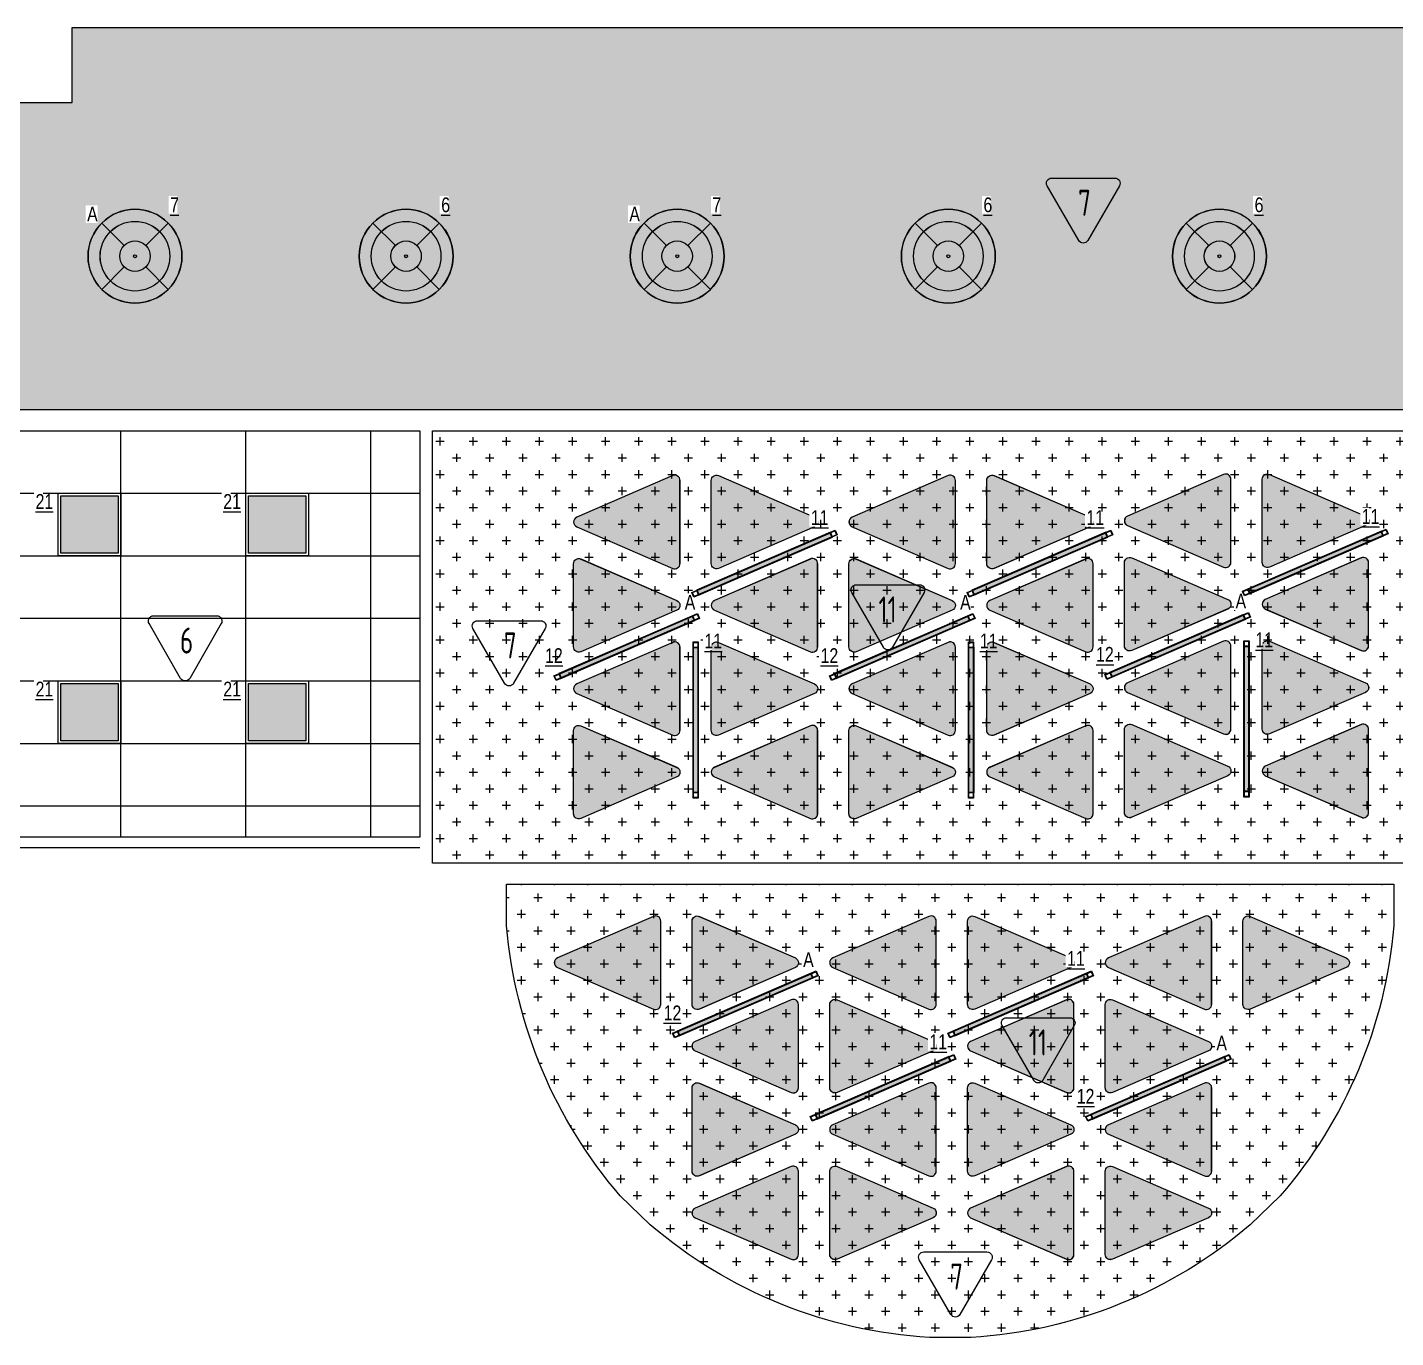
# Model space of a CAD drawing. Header units: millimetres. Extents: x -510890 to 418982, y -118257 to 141350.
# Drawn here: x -51371 to -38249, y 62294 to 74866 of the extents above; entities that cross this region are included whole.
import ezdxf

# ---------------------------------------------------------------- set-up
doc = ezdxf.new("R2010")
doc.units = ezdxf.units.MM
for name, color, linetype, lineweight in [('_ЭОМ_ОБЩ_Освещение_текст тип светильника', 172, 'Continuous', 50), ('_ЭОМ_светильник А', 1, 'Continuous', 35), ('_ЭОМ_светильник Р', 4, 'Continuous', 35), ('АР_Потолки_Штриховка', 252, 'Continuous', 0)]:
    doc.layers.add(name, color=color, linetype=linetype, lineweight=lineweight)
doc.layers.add('X-ref Light', color=250, linetype='Continuous')
for name, color, linetype, lineweight, true_color in [('АР_Потолок_RAL 095 85 40', 7, 'Continuous', 5, 0xddc87a), ('АР_Потолок_RAL 100 70 20', 7, 'Continuous', 5, 0xb3ac85), ('АР_Потолок_Покраска', 7, 'Continuous', 5, 0x007399), ('АР_Потолок_Текстура дерево', 7, 'Continuous', 5, 0xe7bf8e)]:
    doc.layers.add(name, color=color, linetype=linetype, lineweight=lineweight, true_color=true_color)
doc.layers.get('X-ref Light').off()
doc.styles.add('ISOCPEUR', font='isocpeur.ttf', dxfattribs={"height": 800})
doc.styles.add('ГОСТ', font='cad.shx', dxfattribs={"width": 0.8})

# ---------------------------------------------------------------- blocks, each defined once
blk = doc.blocks.new('A$C4757d704')
at = {"true_color": 0xf8f6b0, "transparency": 33554687}
h = blk.add_hatch(color=51, dxfattribs=at)
h.dxf.hatch_style = 1
h.paths.add_polyline_path([(214, 686), (132, 768, 0.198841), (0, 450, 0.198983), (132, 132), (214, 214, -0.198912), (116, 450, -0.198912)])
edge = h.paths.add_edge_path()
edge.add_arc((450, 450), 334, 135, 180)
edge.add_arc((450, 450), 334, 180, 225)
edge.add_line((214, 214), (347, 347))
edge.add_ellipse((450, 450), major_axis=(-146, 0), ratio=1, start_angle=315, end_angle=405, ccw=False)
edge.add_line((347, 553), (214, 686))
edge = h.paths.add_edge_path()
edge.add_line((214, 686), (347, 553))
edge.add_ellipse((450, 450), major_axis=(-146, 0), ratio=1, start_angle=225, end_angle=315, ccw=False)
edge.add_line((553, 553), (686, 686))
edge.add_arc((450, 450), 334, 45, 135)
h.paths.add_polyline_path([(132, 768), (214, 686, -0.414214), (686, 686), (768, 768, 0.414374)])
h.paths.add_polyline_path([(768, 768), (686, 686, -0.198912), (784, 450, -0.198912), (686, 214), (768, 132, 0.198983), (900, 450, 0.198841)])
edge = h.paths.add_edge_path()
edge.add_line((686, 686), (553, 553))
edge.add_ellipse((450, 450), major_axis=(-146, 0), ratio=1, start_angle=495, end_angle=585, ccw=False)
edge.add_line((553, 347), (686, 214))
edge.add_arc((450, 450), 334, 315, 360)
edge.add_arc((450, 450), 334, 0, 45)
edge = h.paths.add_edge_path()
edge.add_ellipse((450, 450), major_axis=(-146, 0), ratio=1, start_angle=405, end_angle=495, ccw=False)
edge.add_line((347, 347), (214, 214))
edge.add_arc((450, 450), 334, 225, 315)
edge.add_line((686, 214), (553, 347))
h.paths.add_polyline_path([(768, 132), (686, 214, -0.414214), (214, 214), (132, 132, 0.414054)])
edge = h.paths.add_edge_path()
edge.add_ellipse((450, 450), major_axis=(-146, 0), ratio=1, start_angle=495, end_angle=585)
edge.add_ellipse((450, 450), major_axis=(-146, 0), ratio=1, start_angle=225, end_angle=315)
edge.add_ellipse((450, 450), major_axis=(-146, 0), ratio=1, start_angle=315, end_angle=405)
edge.add_ellipse((450, 450), major_axis=(-146, 0), ratio=1, start_angle=405, end_angle=495)
edge = h.paths.add_edge_path(flags=0)
edge.add_ellipse((450, 450), major_axis=(-14.6, 0), ratio=1, start_angle=0, end_angle=360)
edge = h.paths.add_edge_path(flags=16)
edge.add_ellipse((450, 450), major_axis=(-14.6, 0), ratio=1, start_angle=0, end_angle=360)
at = {"layer": 'АР_Потолки_Штриховка', "color": 18, "ltscale": 100, "true_color": 0x000000}
for points in [[(132, 768), (347, 553)], [(768, 768), (553, 553)], [(347, 347), (132, 132)], [(553, 347), (768, 132)]]:
    blk.add_lwpolyline(points, dxfattribs=at)
for radius in [450, 334]:
    blk.add_circle((450, 450), radius, dxfattribs=at)
for major_axis in [(-146, 0), (-146, 0), (-14.6, 0)]:
    blk.add_ellipse((450, 450), major_axis=major_axis, ratio=1, start_param=3.926991, end_param=10.210176, dxfattribs=at)
blk = doc.blocks.new('светильник школа коридор')
at = {"color": 0, "linetype": 'ByBlock', "lineweight": -2}
for points in [[(-318, 318), (-103, 103)], [(318, 318), (103, 103)], [(-103, -103), (-318, -318)], [(103, -103), (318, -318)]]:
    blk.add_lwpolyline(points, dxfattribs=at)
blk.add_circle((0, 0), 334, dxfattribs=at)
for major_axis in [(-450, 0), (-146, 0), (-146, 0), (-14.6, 0)]:
    blk.add_ellipse((0, 0), major_axis=major_axis, ratio=1, start_param=3.926991, end_param=10.210176, dxfattribs=at)
blk = doc.blocks.new('RVE-SLIM-PRIME-595')
at = {"color": 0, "linetype": 'ByBlock', "lineweight": -2, "ltscale": 40}
for points in [[(300, -300), (-300, -300), (-300, 300), (300, 300)], [(275, -275), (-275, -275), (-275, 275), (275, 275)]]:
    blk.add_lwpolyline(points, close=True, dxfattribs=at)
blk = doc.blocks.new('RVE-PLS5070-1500-P')
at = {"color": 0, "linetype": 'ByBlock', "lineweight": -2, "ltscale": 40}
for points in [[(750, -25), (-750, -25), (-750, 25), (750, 25)], [(745, -20), (-745, -20), (-745, 20), (745, 20)]]:
    blk.add_lwpolyline(points, close=True, dxfattribs=at)
blk = doc.blocks.new('A$Cf5012a0c')
at = {"layer": 'АР_Потолки_Штриховка', "color": 18, "lineweight": 18, "ltscale": 100, "true_color": 0x000000}
for points in [[(32842, -45763, 0.539691), (32912, -45718), (32912, -44920, 0.539691), (32842, -44874), (31921, -45273, 0.656611), (31921, -45365), (32842, -45763)], [(33282, -45763, -0.539691), (33212, -45718), (33212, -44920, -0.539691), (33282, -44874), (34203, -45273, -0.656611), (34203, -45365), (33282, -45763)], [(27559, -45775, 0.539691), (27629, -45729), (27629, -44931, 0.539691), (27559, -44885), (26638, -45284, 0.656611), (26638, -45376), (27559, -45775)], [(27998, -45775, -0.539691), (27929, -45729), (27929, -44931, -0.539691), (27998, -44885), (28919, -45284, -0.656611), (28919, -45376), (27998, -45775)], [(30200, -45775, 0.539691), (30270, -45729), (30270, -44931, 0.539691), (30200, -44885), (29280, -45284, 0.656611), (29280, -45376), (30200, -45775)], [(30640, -45775, -0.539691), (30570, -45729), (30570, -44931, -0.539691), (30640, -44885), (31561, -45284, -0.656611), (31561, -45376), (30640, -45775)], [(26678, -46575, -0.539691), (26608, -46529), (26608, -45731, -0.539691), (26678, -45685), (27598, -46084, -0.656611), (27598, -46176), (26678, -46575)], [(28879, -46575, 0.539691), (28949, -46529), (28949, -45731, 0.539691), (28879, -45685), (27959, -46084, 0.656611), (27959, -46176), (28879, -46575)], [(29319, -46575, -0.539691), (29249, -46529), (29249, -45731, -0.539691), (29319, -45685), (30240, -46084, -0.656611), (30240, -46176), (29319, -46575)], [(31521, -46575, 0.539691), (31591, -46529), (31591, -45731, 0.539691), (31521, -45685), (30600, -46084, 0.656611), (30600, -46176), (31521, -46575)], [(31961, -46563, -0.539691), (31891, -46518), (31891, -45720, -0.539691), (31961, -45674), (32882, -46073, -0.656611), (32882, -46165), (31961, -46563)], [(34163, -46563, 0.539691), (34233, -46518), (34233, -45720, 0.539691), (34163, -45674), (33242, -46073, 0.656611), (33242, -46165), (34163, -46563)], [(27559, -47375, 0.539691), (27629, -47329), (27629, -46531, 0.539691), (27559, -46485), (26638, -46884, 0.656611), (26638, -46976), (27559, -47375)], [(27998, -47375, -0.539691), (27929, -47329), (27929, -46531, -0.539691), (27998, -46485), (28919, -46884, -0.656611), (28919, -46976), (27998, -47375)], [(30200, -47375, 0.539691), (30270, -47329), (30270, -46531, 0.539691), (30200, -46485), (29280, -46884, 0.656611), (29280, -46976), (30200, -47375)], [(30640, -47375, -0.539691), (30570, -47329), (30570, -46531, -0.539691), (30640, -46485), (31561, -46884, -0.656611), (31561, -46976), (30640, -47375)], [(32842, -47363, 0.539691), (32912, -47318), (32912, -46520, 0.539691), (32842, -46474), (31921, -46873, 0.656611), (31921, -46965), (32842, -47363)], [(33282, -47363, -0.539691), (33212, -47318), (33212, -46520, -0.539691), (33282, -46474), (34203, -46873, -0.656611), (34203, -46965), (33282, -47363)], [(26678, -48175, -0.539691), (26608, -48129), (26608, -47331, -0.539691), (26678, -47285), (27598, -47684, -0.656611), (27598, -47776), (26678, -48175)], [(28879, -48175, 0.539691), (28949, -48129), (28949, -47331, 0.539691), (28879, -47285), (27959, -47684, 0.656611), (27959, -47776), (28879, -48175)], [(29319, -48175, -0.539691), (29249, -48129), (29249, -47331, -0.539691), (29319, -47285), (30240, -47684, -0.656611), (30240, -47776), (29319, -48175)], [(31521, -48175, 0.539691), (31591, -48129), (31591, -47331, 0.539691), (31521, -47285), (30600, -47684, 0.656611), (30600, -47776), (31521, -48175)], [(31961, -48163, -0.539691), (31891, -48118), (31891, -47320, -0.539691), (31961, -47274), (32882, -47673, -0.656611), (32882, -47765), (31961, -48163)], [(34163, -48163, 0.539691), (34233, -48118), (34233, -47320, 0.539691), (34163, -47274), (33242, -47673, 0.656611), (33242, -47765), (34163, -48163)], [(27374, -50004, 0.539691), (27444, -49958), (27444, -49160, 0.539691), (27374, -49114), (26454, -49513, 0.656611), (26454, -49605), (27374, -50004)], [(27814, -50004, -0.539691), (27744, -49958), (27744, -49160, -0.539691), (27814, -49114), (28735, -49513, -0.656611), (28735, -49605), (27814, -50004)], [(30016, -50004, 0.539691), (30086, -49958), (30086, -49160, 0.539691), (30016, -49114), (29095, -49513, 0.656611), (29095, -49605), (30016, -50004)], [(30456, -50004, -0.539691), (30386, -49958), (30386, -49160, -0.539691), (30456, -49114), (31377, -49513, -0.656611), (31377, -49605), (30456, -50004)], [(32658, -50004, 0.539691), (32727, -49958), (32727, -49160, 0.539691), (32658, -49114), (31737, -49513, 0.656611), (31737, -49605), (32658, -50004)], [(33097, -50004, -0.539691), (33027, -49958), (33027, -49160, -0.539691), (33097, -49114), (34018, -49513, -0.656611), (34018, -49605), (33097, -50004)], [(28695, -50804, 0.539691), (28765, -50758), (28765, -49960, 0.539691), (28695, -49914), (27774, -50313, 0.656611), (27774, -50405), (28695, -50804)], [(29135, -50804, -0.539691), (29065, -50758), (29065, -49960, -0.539691), (29135, -49914), (30056, -50313, -0.656611), (30056, -50405), (29135, -50804)], [(31337, -50804, 0.539691), (31407, -50758), (31407, -49960, 0.539691), (31337, -49914), (30416, -50313, 0.656611), (30416, -50405), (31337, -50804)], [(31777, -50804, -0.539691), (31707, -50758), (31707, -49960, -0.539691), (31777, -49914), (32697, -50313, -0.656611), (32697, -50405), (31777, -50804)], [(27814, -51604, -0.539691), (27744, -51558), (27744, -50760, -0.539691), (27814, -50714), (28735, -51113, -0.656611), (28735, -51205), (27814, -51604)], [(30016, -51604, 0.539691), (30086, -51558), (30086, -50760, 0.539691), (30016, -50714), (29095, -51113, 0.656611), (29095, -51205), (30016, -51604)], [(30456, -51604, -0.539691), (30386, -51558), (30386, -50760, -0.539691), (30456, -50714), (31377, -51113, -0.656611), (31377, -51205), (30456, -51604)], [(32658, -51604, 0.539691), (32727, -51558), (32727, -50760, 0.539691), (32658, -50714), (31737, -51113, 0.656611), (31737, -51205), (32658, -51604)], [(28695, -52404, 0.539691), (28765, -52358), (28765, -51560, 0.539691), (28695, -51514), (27774, -51913, 0.656611), (27774, -52005), (28695, -52404)], [(29135, -52404, -0.539691), (29065, -52358), (29065, -51560, -0.539691), (29135, -51514), (30056, -51913, -0.656611), (30056, -52005), (29135, -52404)], [(31337, -52404, 0.539691), (31407, -52358), (31407, -51560, 0.539691), (31337, -51514), (30416, -51913, 0.656611), (30416, -52005), (31337, -52404)], [(31777, -52404, -0.539691), (31707, -52358), (31707, -51560, -0.539691), (31777, -51514), (32697, -51913, -0.656611), (32697, -52005), (31777, -52404)]]:
    blk.add_lwpolyline(points, format="xyb", dxfattribs=at)
for points in [[(22265, -45654), (21665, -45654), (21665, -45054), (22265, -45054)], [(22240, -45629), (21690, -45629), (21690, -45079), (22240, -45079)], [(24065, -45654), (23465, -45654), (23465, -45054), (24065, -45054)], [(24040, -45629), (23490, -45629), (23490, -45079), (24040, -45079)], [(27807, -46031), (29091, -45475), (29071, -45429), (27787, -45985)], [(27809, -46025), (29085, -45472), (29069, -45436), (27793, -45988)], [(30448, -46031), (31733, -45475), (31713, -45429), (30428, -45985)], [(30451, -46025), (31726, -45472), (31710, -45436), (30435, -45988)], [(33090, -46020), (34375, -45463), (34355, -45418), (33070, -45974)], [(33092, -46013), (34368, -45461), (34352, -45424), (33077, -45977)], [(26486, -46831), (27770, -46275), (27751, -46229), (26466, -46785)], [(26488, -46825), (27764, -46272), (27748, -46236), (26473, -46788)], [(29127, -46831), (30412, -46275), (30392, -46229), (29108, -46785)], [(29130, -46825), (30406, -46272), (30390, -46236), (29114, -46788)], [(31769, -46820), (33054, -46263), (33034, -46218), (31749, -46774)], [(31772, -46813), (33047, -46261), (33031, -46224), (31756, -46777)], [(27804, -46530), (27804, -47930), (27754, -47930), (27754, -46530)], [(27799, -46535), (27799, -47925), (27759, -47925), (27759, -46535)], [(30445, -46530), (30445, -47930), (30395, -47930), (30395, -46530)], [(30440, -46535), (30440, -47925), (30400, -47925), (30400, -46535)], [(33087, -46519), (33087, -47919), (33037, -47919), (33037, -46519)], [(33082, -46524), (33082, -47914), (33042, -47914), (33042, -46524)], [(22265, -47454), (21665, -47454), (21665, -46854), (22265, -46854)], [(22240, -47429), (21690, -47429), (21690, -46879), (22240, -46879)], [(24065, -47454), (23465, -47454), (23465, -46854), (24065, -46854)], [(24040, -47429), (23490, -47429), (23490, -46879), (24040, -46879)], [(27622, -50260), (28907, -49704), (28887, -49658), (27602, -50214)], [(27625, -50253), (28900, -49701), (28884, -49664), (27609, -50217)], [(30264, -50260), (31549, -49704), (31529, -49658), (30244, -50214)], [(30267, -50253), (31542, -49701), (31526, -49664), (30251, -50217)], [(28943, -51060), (30228, -50504), (30208, -50458), (28923, -51014)], [(28946, -51053), (30221, -50501), (30205, -50464), (28930, -51017)], [(31585, -51060), (32869, -50504), (32849, -50458), (31565, -51014)], [(31587, -51053), (32863, -50501), (32847, -50464), (31571, -51017)]]:
    blk.add_lwpolyline(points, close=True, dxfattribs=at)
at = {"layer": '_ЭОМ_светильник А', "color": 18, "lineweight": 18, "ltscale": 100, "true_color": 0x000000, "rotation": 203.4213310063314}
for p in [(27118, -46530), (29760, -46530), (32402, -46519), (28255, -49959), (32217, -50759)]:
    blk.add_blockref('RVE-PLS5070-1500-P', p, dxfattribs=at)
at = {"layer": '_ЭОМ_светильник Р', "color": 18, "lineweight": 18, "ltscale": 100, "true_color": 0x000000}
for name, p in [('светильник школа коридор', (25002, -42780)), ('светильник школа коридор', (30202, -42780)), ('светильник школа коридор', (32802, -42780)), ('RVE-SLIM-PRIME-595', (21965, -45354)), ('RVE-SLIM-PRIME-595', (23765, -45354)), ('RVE-SLIM-PRIME-595', (21965, -47154)), ('RVE-SLIM-PRIME-595', (23765, -47154))]:
    blk.add_blockref(name, p, dxfattribs=at)
for p, rotation in [((27779, -47230), 89.99999999999997), ((30420, -47230), 89.99999999999997), ((33062, -47219), 89.99999999999997), ((29576, -50759), 203.4213310063314)]:
    blk.add_blockref('RVE-PLS5070-1500-P', p, dxfattribs=dict(at, rotation=rotation))
at = {"layer": 'X-ref Light', "color": 18, "linetype": 'ByBlock', "lineweight": 18, "ltscale": 40, "true_color": 0x000000}
for p in [(21952, -43230), (24552, -43230), (27152, -43230), (29752, -43230), (32352, -43230)]:
    blk.add_blockref('A$C4757d704', p, dxfattribs=at)
at = {"layer": '_ЭОМ_ОБЩ_Освещение_текст тип светильника', "color": 18, "lineweight": 18, "ltscale": 40, "true_color": 0x000000, "char_height": 142.2, "width": 55.87, "attachment_point": 1, "style": 'ГОСТ', "bg_fill": 3, "box_fill_scale": 1.1, "bg_fill_color": 256, "bg_fill_transparency": 0}
for s, insert in [('{\\L6}', (25339, -42216)), ('{\\L6}', (30539, -42216)), ('{\\L6}', (33139, -42216)), ('{\\L21}', (21449, -45062)), ('{\\L21}', (23249, -45062)), ('{\\L11}', (27863, -46401)), ('{\\L11}', (30505, -46401)), ('{\\L11}', (33147, -46390)), ('{\\L12}', (26335, -46541)), ('{\\L12}', (28977, -46541)), ('{\\L12}', (31619, -46529)), ('{\\L21}', (21449, -46862)), ('{\\L21}', (23249, -46862)), ('{\\L12}', (27472, -49969)), ('{\\L11}', (30020, -50246)), ('{\\L12}', (31434, -50769))]:
    blk.add_mtext(s, dxfattribs=dict(at, insert=insert))
at = {"layer": '_ЭОМ_светильник А', "color": 18, "lineweight": 18, "ltscale": 100, "true_color": 0x000000, "char_height": 142, "width": 86.04, "attachment_point": 1, "style": 'ГОСТ', "bg_fill": 3, "box_fill_scale": 1.1, "bg_fill_color": 256, "bg_fill_transparency": 0}
for insert in [(21943, -42305, 0), (27143, -42305, 0), (27674, -46029), (30315, -46029), (32957, -46018), (28810, -49458), (32773, -50258)]:
    blk.add_mtext('А', dxfattribs=dict(at, insert=insert))
at = {"layer": '_ЭОМ_светильник А', "color": 18, "lineweight": 18, "ltscale": 100, "true_color": 0x000000}
for p in [(22402, -42780), (27602, -42780)]:
    blk.add_blockref('светильник школа коридор', p, dxfattribs=at)
at = {"layer": '_ЭОМ_светильник Р', "color": 18, "lineweight": 18, "ltscale": 100, "true_color": 0x000000, "rotation": 203.4213310063314}
for p in [(33722, -45719), (28439, -45730), (31081, -45730), (30896, -49959)]:
    blk.add_blockref('RVE-PLS5070-1500-P', p, dxfattribs=at)
at = {"layer": '_ЭОМ_ОБЩ_Освещение_текст тип светильника', "color": 18, "lineweight": 18, "ltscale": 40, "true_color": 0x000000, "char_height": 142.2, "width": 55.87, "attachment_point": 1, "style": 'ГОСТ', "bg_fill": 3, "box_fill_scale": 1.1, "bg_fill_color": 256, "bg_fill_transparency": 0}
for s, insert in [('{\\L7}', (22739, -42216)), ('{\\L7}', (27939, -42216)), ('{\\L11}', (28884, -45217)), ('{\\L11}', (31526, -45217)), ('{\\L11}', (34167, -45206)), ('{\\L11}', (31341, -49446))]:
    blk.add_mtext(s, dxfattribs=dict(at, insert=insert))

msp = doc.modelspace()

# ---------------------------------------------------------------- hatches: boundary and pattern name
at = {"layer": 'АР_Потолки_Штриховка', "ltscale": 100, "true_color": 0xf8f6b0}
h = msp.add_hatch(color=51, dxfattribs=at)
h.dxf.hatch_style = 1
h.paths.add_polyline_path([(-51050.7, 69820.7), (-50500.7, 69820.7), (-50500.7, 70370.7), (-51050.7, 70370.7)])
h = msp.add_hatch(color=51, dxfattribs=at)
h.dxf.hatch_style = 1
h.paths.add_polyline_path([(-49250.7, 69820.7), (-48700.7, 69820.7), (-48700.7, 70370.7), (-49250.7, 70370.7)])
h = msp.add_hatch(color=51, dxfattribs=at)
h.dxf.hatch_style = 1
h.paths.add_polyline_path([(-44931.8, 69425.4), (-43656.3, 69977.9), (-43672.2, 70014.6), (-44947.7, 69462.1)])
h = msp.add_hatch(color=51, dxfattribs=at)
h.dxf.hatch_style = 1
h.paths.add_polyline_path([(-42290.2, 69425.4), (-41014.7, 69977.9), (-41030.6, 70014.6), (-42306.1, 69462.1)])
h = msp.add_hatch(color=51, dxfattribs=at)
h.dxf.hatch_style = 1
h.paths.add_polyline_path([(-39648.5, 69436.8), (-38373, 69989.3), (-38388.9, 70026), (-39664.4, 69473.5)])
h = msp.add_hatch(color=51, dxfattribs=at)
h.dxf.hatch_style = 1
h.paths.add_polyline_path([(-46252.6, 68625.4), (-44977.1, 69177.9), (-44993, 69214.6), (-46268.5, 68662.1)])
h = msp.add_hatch(color=51, dxfattribs=at)
h.dxf.hatch_style = 1
h.paths.add_polyline_path([(-43610.9, 68625.4), (-42335.5, 69177.9), (-42351.4, 69214.6), (-43626.8, 68662.1)])
h = msp.add_hatch(color=51, dxfattribs=at)
h.dxf.hatch_style = 1
h.paths.add_polyline_path([(-40969.3, 68636.8), (-39693.8, 69189.3), (-39709.7, 69226), (-40985.2, 68673.5)])
h = msp.add_hatch(color=51, dxfattribs=at)
h.dxf.hatch_style = 1
h.paths.add_polyline_path([(-44942.4, 68915), (-44942.4, 67525), (-44982.4, 67525), (-44982.4, 68915)])
h = msp.add_hatch(color=51, dxfattribs=at)
h.dxf.hatch_style = 1
h.paths.add_polyline_path([(-42300.8, 68915), (-42300.8, 67525), (-42340.8, 67525), (-42340.8, 68915)])
h = msp.add_hatch(color=51, dxfattribs=at)
h.dxf.hatch_style = 1
h.paths.add_polyline_path([(-39659.1, 68926.4), (-39659.1, 67536.4), (-39699.1, 67536.4), (-39699.1, 68926.4)])
h = msp.add_hatch(color=51, dxfattribs=at)
h.dxf.hatch_style = 1
h.paths.add_polyline_path([(-51050.7, 68020.7), (-50500.7, 68020.7), (-50500.7, 68570.7), (-51050.7, 68570.7)])
h = msp.add_hatch(color=51, dxfattribs=at)
h.dxf.hatch_style = 1
h.paths.add_polyline_path([(-49250.7, 68020.7), (-48700.7, 68020.7), (-48700.7, 68570.7), (-49250.7, 68570.7)])
h = msp.add_hatch(color=51, dxfattribs=at)
h.dxf.hatch_style = 1
h.paths.add_polyline_path([(-45116.1, 65196.6), (-43840.6, 65749.1), (-43856.5, 65785.8), (-45132, 65233.3)])
h = msp.add_hatch(color=51, dxfattribs=at)
h.dxf.hatch_style = 1
h.paths.add_polyline_path([(-42474.5, 65196.6), (-41199, 65749.1), (-41214.9, 65785.8), (-42490.4, 65233.3)])
h = msp.add_hatch(color=51, dxfattribs=at)
h.dxf.hatch_style = 1
h.paths.add_polyline_path([(-43795.2, 64396.6), (-42519.7, 64949.1), (-42535.6, 64985.8), (-43811.1, 64433.3)])
h = msp.add_hatch(color=51, dxfattribs=at)
h.dxf.hatch_style = 1
h.paths.add_polyline_path([(-41153.7, 64396.6), (-39878.2, 64949.1), (-39894.1, 64985.8), (-41169.6, 64433.3)])
at = {"layer": 'АР_Потолок_RAL 095 85 40', "transparency": 33554687}
h = msp.add_hatch(color=256, dxfattribs=at)
h.dxf.hatch_style = 1
h.paths.add_polyline_path([(-46103, 70165.8, 0.6566108), (-46103, 70074.1), (-45182.3, 69675.2, 0.5396909), (-45112.4, 69721.1), (-45112.4, 70518.8, 0.5396909), (-45182.3, 70564.7)])
h = msp.add_hatch(color=256, dxfattribs=at)
h.dxf.hatch_style = 1
h.paths.add_polyline_path([(-41180.1, 70074.1, 0.6566108), (-41180.1, 70165.8), (-42100.9, 70564.7, 0.5396909), (-42170.8, 70518.8), (-42170.8, 69721.1, 0.5396909), (-42100.9, 69675.2)])
h = msp.add_hatch(color=256, dxfattribs=at)
h.dxf.hatch_style = 1
h.paths.add_polyline_path([(-43421.6, 69764.7, 0.5396909), (-43491.5, 69718.8), (-43491.5, 68921.1, 0.5396909), (-43421.6, 68875.2), (-42500.9, 69274.1, 0.6566108), (-42500.9, 69365.8)])
h = msp.add_hatch(color=256, dxfattribs=at)
h.dxf.hatch_style = 1
h.paths.add_polyline_path([(-38578.2, 68886.6, 0.5396909), (-38508.3, 68932.5), (-38508.3, 69730.2, 0.5396909), (-38578.2, 69776.1), (-39499, 69377.3, 0.6566108), (-39499, 69285.5)])
h = msp.add_hatch(color=256, dxfattribs=at)
h.dxf.hatch_style = 1
h.paths.add_polyline_path([(-44742.5, 68964.7, 0.5396909), (-44812.4, 68918.8), (-44812.4, 68121.1, 0.5396909), (-44742.5, 68075.2), (-43821.8, 68474.1, 0.6566108), (-43821.8, 68565.8)])
h = msp.add_hatch(color=256, dxfattribs=at)
h.dxf.hatch_style = 1
h.paths.add_polyline_path([(-39899, 68086.6, 0.5396909), (-39829.1, 68132.5), (-39829.1, 68930.2, 0.5396909), (-39899, 68976.1), (-40819.7, 68577.3, 0.6566108), (-40819.7, 68485.5)])
h = msp.add_hatch(color=256, dxfattribs=at)
h.dxf.hatch_style = 1
h.paths.add_polyline_path([(-46063.3, 68164.7, 0.5396909), (-46133.2, 68118.8), (-46133.2, 67321.1, 0.5396909), (-46063.3, 67275.2), (-45142.5, 67674.1, 0.6566108), (-45142.5, 67765.8)])
h = msp.add_hatch(color=256, dxfattribs=at)
h.dxf.hatch_style = 1
h.paths.add_polyline_path([(-42140.6, 67765.8, 0.6566108), (-42140.6, 67674.1), (-41219.9, 67275.2, 0.5396909), (-41150, 67321.1), (-41150, 68118.8, 0.5396909), (-41219.9, 68164.7)])
h = msp.add_hatch(color=256, dxfattribs=at)
h.dxf.hatch_style = 1
h.paths.add_polyline_path([(-46287.3, 65937.1, 0.6566108), (-46287.3, 65845.3), (-45366.6, 65446.5, 0.5396909), (-45296.7, 65492.3), (-45296.7, 66290.1, 0.5396909), (-45366.6, 66335.9)])
h = msp.add_hatch(color=256, dxfattribs=at)
h.dxf.hatch_style = 1
h.paths.add_polyline_path([(-41364.4, 65845.3, 0.6566108), (-41364.4, 65937.1), (-42285.2, 66335.9, 0.5396909), (-42355, 66290.1), (-42355, 65492.3, 0.5396909), (-42285.2, 65446.5)])
h = msp.add_hatch(color=256, dxfattribs=at)
h.dxf.hatch_style = 1
h.paths.add_polyline_path([(-43605.9, 65535.9, 0.5396909), (-43675.8, 65490.1), (-43675.8, 64692.3, 0.5396909), (-43605.9, 64646.5), (-42685.2, 65045.3, 0.6566108), (-42685.2, 65137.1)])
h = msp.add_hatch(color=256, dxfattribs=at)
h.dxf.hatch_style = 1
h.paths.add_polyline_path([(-44926.8, 64735.9, 0.5396909), (-44996.7, 64690.1), (-44996.7, 63892.3, 0.5396909), (-44926.8, 63846.5), (-44006.1, 64245.3, 0.6566108), (-44006.1, 64337.1)])
h = msp.add_hatch(color=256, dxfattribs=at)
h.dxf.hatch_style = 1
h.paths.add_polyline_path([(-40083.4, 63846.5, 0.5396909), (-40013.5, 63892.3), (-40013.5, 64690.1, 0.5396909), (-40083.4, 64735.9), (-41004.2, 64337.1, 0.6566108), (-41004.2, 64245.3)])
h = msp.add_hatch(color=256, dxfattribs=at)
h.dxf.hatch_style = 1
h.paths.add_polyline_path([(-42324.9, 63537.1, 0.6566108), (-42324.9, 63445.3), (-41404.2, 63046.5, 0.5396909), (-41334.3, 63092.3), (-41334.3, 63890.1, 0.5396909), (-41404.2, 63935.9)])
at = {"layer": 'АР_Потолок_RAL 100 70 20', "transparency": 33554687}
h = msp.add_hatch(color=256, dxfattribs=at)
h.dxf.hatch_style = 1
h.paths.add_polyline_path([(-43461.4, 70165.8, 0.6566108), (-43461.4, 70074.1), (-42540.6, 69675.2, 0.5396909), (-42470.8, 69721.1), (-42470.8, 70518.8, 0.5396909), (-42540.6, 70564.7)])
h = msp.add_hatch(color=256, dxfattribs=at)
h.dxf.hatch_style = 1
h.paths.add_polyline_path([(-39459.2, 70576.1, 0.5396909), (-39529.1, 70530.2), (-39529.1, 69732.5, 0.5396909), (-39459.2, 69686.6), (-38538.5, 70085.5, 0.6566108), (-38538.5, 70177.3)])
h = msp.add_hatch(color=256, dxfattribs=at)
h.dxf.hatch_style = 1
h.paths.add_polyline_path([(-44782.3, 69365.8, 0.6566108), (-44782.3, 69274.1), (-43861.5, 68875.2, 0.5396909), (-43791.7, 68921.1), (-43791.7, 69718.8, 0.5396909), (-43861.5, 69764.7)])
h = msp.add_hatch(color=256, dxfattribs=at)
h.dxf.hatch_style = 1
h.paths.add_polyline_path([(-40849.8, 68932.5, 0.5396909), (-40780, 68886.6), (-39859.2, 69285.5, 0.6566108), (-39859.2, 69377.3), (-40780, 69776.1, 0.5396909), (-40849.8, 69730.2)])
h = msp.add_hatch(color=256, dxfattribs=at)
h.dxf.hatch_style = 1
h.paths.add_polyline_path([(-46103, 68565.8, 0.6566108), (-46103, 68474.1), (-45182.3, 68075.2, 0.5396909), (-45112.4, 68121.1), (-45112.4, 68918.8, 0.5396909), (-45182.3, 68964.7)])
h = msp.add_hatch(color=256, dxfattribs=at)
h.dxf.hatch_style = 1
h.paths.add_polyline_path([(-41180.1, 68474.1, 0.6566108), (-41180.1, 68565.8), (-42100.9, 68964.7, 0.5396909), (-42170.8, 68918.8), (-42170.8, 68121.1, 0.5396909), (-42100.9, 68075.2)])
h = msp.add_hatch(color=256, dxfattribs=at)
h.dxf.hatch_style = 1
h.paths.add_polyline_path([(-43421.6, 68164.7, 0.5396909), (-43491.5, 68118.8), (-43491.5, 67321.1, 0.5396909), (-43421.6, 67275.2), (-42500.9, 67674.1, 0.6566108), (-42500.9, 67765.8)])
h = msp.add_hatch(color=256, dxfattribs=at)
h.dxf.hatch_style = 1
h.paths.add_polyline_path([(-38578.2, 67286.6, 0.5396909), (-38508.3, 67332.5), (-38508.3, 68130.2, 0.5396909), (-38578.2, 68176.1), (-39499, 67777.3, 0.6566108), (-39499, 67685.5)])
h = msp.add_hatch(color=256, dxfattribs=at)
h.dxf.hatch_style = 1
h.paths.add_polyline_path([(-43645.7, 65937.1, 0.6566108), (-43645.7, 65845.3), (-42724.9, 65446.5, 0.5396909), (-42655, 65492.3), (-42655, 66290.1, 0.5396909), (-42724.9, 66335.9)])
h = msp.add_hatch(color=256, dxfattribs=at)
h.dxf.hatch_style = 1
h.paths.add_polyline_path([(-39643.7, 66335.9, 0.5396909), (-39713.5, 66290.1), (-39713.5, 65492.3, 0.5396909), (-39643.7, 65446.5), (-38722.9, 65845.3, 0.6566108), (-38722.9, 65937.1)])
h = msp.add_hatch(color=256, dxfattribs=at)
h.dxf.hatch_style = 1
h.paths.add_polyline_path([(-44966.6, 65137.1, 0.6566108), (-44966.6, 65045.3), (-44045.8, 64646.5, 0.5396909), (-43975.9, 64692.3), (-43975.9, 65490.1, 0.5396909), (-44045.8, 65535.9)])
h = msp.add_hatch(color=256, dxfattribs=at)
h.dxf.hatch_style = 1
h.paths.add_polyline_path([(-41034.3, 64692.3, 0.5396909), (-40964.4, 64646.5), (-40043.7, 65045.3, 0.6566108), (-40043.7, 65137.1), (-40964.4, 65535.9, 0.5396909), (-41034.3, 65490.1)])
h = msp.add_hatch(color=256, dxfattribs=at)
h.dxf.hatch_style = 1
h.paths.add_polyline_path([(-41364.4, 64245.3, 0.6566108), (-41364.4, 64337.1), (-42285.2, 64735.9, 0.5396909), (-42355, 64690.1), (-42355, 63892.3, 0.5396909), (-42285.2, 63846.5)])
h = msp.add_hatch(color=256, dxfattribs=at)
h.dxf.hatch_style = 1
h.paths.add_polyline_path([(-43605.9, 63935.9, 0.5396909), (-43675.8, 63890.1), (-43675.8, 63092.3, 0.5396909), (-43605.9, 63046.5), (-42685.2, 63445.3, 0.6566108), (-42685.2, 63537.1)])
at = {"layer": 'АР_Потолок_Покраска'}
h = msp.add_hatch(dxfattribs=at)
h.set_pattern_fill('CROSS', color=256, scale=25)
h.paths.add_polyline_path([(-55745.7, 74144.5), (-50940.7, 74144.5), (-50940.7, 74865.7), (-34180.7, 74865.7), (-34180.7, 74144.5), (-29330.7, 74144.5), (-29330.7, 71195.7), (-55745.7, 71195.7)])
h = msp.add_hatch(dxfattribs=at)
h.set_pattern_fill('CROSS', color=256, scale=25)
h.set_pattern_definition([(0, (-298436.24, 56765.23), (158.75, 158.75), [79.375, -238.125]), (90, (-298396.55, 56725.54), (-158.75, 158.75), [79.375, -238.125])])
h.paths.add_polyline_path([(-47485.7, 70993.8), (-37247.3, 70995.7), (-37247.4, 66845.7), (-47485.7, 66845.7)])
h = msp.add_hatch(dxfattribs=at)
h.set_pattern_fill('CROSS', color=256, scale=25)
edge = h.paths.add_edge_path()
edge.add_line((-46776.1, 66645.7), (-38266, 66645.7))
edge.add_line((-38266, 66645.7), (-38266, 66245.7))
edge.add_arc((-42821.2, 66636.9), 4572, 319.30037, 355.09177, ccw=False)
edge.add_line((-39355, 63655.5), (-39642.8, 63377.6))
edge.add_arc((-42595.2, 66830.2), 4542.9, 273.46523, 310.53514, ccw=False)
edge.add_line((-42320.7, 62295.7), (-42720.7, 62295.7))
edge.add_arc((-42446.1, 66830.2), 4542.9, 229.4653, 266.535, ccw=False)
edge.add_line((-45398.6, 63377.6), (-45686.3, 63655.5))
edge.add_arc((-42219.6, 66638.5), 4573.5, 184.92695, 220.71087, ccw=False)
edge.add_line((-46776.1, 66245.7), (-46776.1, 66645.7))
at = {"layer": 'АР_Потолок_Текстура дерево', "transparency": 33554687}
h = msp.add_hatch(color=256, dxfattribs=at)
h.dxf.hatch_style = 1
h.paths.add_polyline_path([(-44742.5, 70564.7, 0.5396909), (-44812.4, 70518.8), (-44812.4, 69721.1, 0.5396909), (-44742.5, 69675.2), (-43821.8, 70074.1, 0.6566108), (-43821.8, 70165.8)])
h = msp.add_hatch(color=256, dxfattribs=at)
h.dxf.hatch_style = 1
h.paths.add_polyline_path([(-39899, 69686.6, 0.5396909), (-39829.1, 69732.5), (-39829.1, 70530.2, 0.5396909), (-39899, 70576.1), (-40819.7, 70177.3, 0.6566108), (-40819.7, 70085.5)])
h = msp.add_hatch(color=256, dxfattribs=at)
h.dxf.hatch_style = 1
h.paths.add_polyline_path([(-46063.3, 69764.7, 0.5396909), (-46133.2, 69718.8), (-46133.2, 68921.1, 0.5396909), (-46063.3, 68875.2), (-45142.5, 69274.1, 0.6566108), (-45142.5, 69365.8)])
h = msp.add_hatch(color=256, dxfattribs=at)
h.dxf.hatch_style = 1
h.paths.add_polyline_path([(-42140.6, 69365.8, 0.6566108), (-42140.6, 69274.1), (-41219.9, 68875.2, 0.5396909), (-41150, 68921.1), (-41150, 69718.8, 0.5396909), (-41219.9, 69764.7)])
h = msp.add_hatch(color=256, dxfattribs=at)
h.dxf.hatch_style = 1
h.paths.add_polyline_path([(-43461.4, 68565.8, 0.6566108), (-43461.4, 68474.1), (-42540.6, 68075.2, 0.5396909), (-42470.8, 68121.1), (-42470.8, 68918.8, 0.5396909), (-42540.6, 68964.7)])
h = msp.add_hatch(color=256, dxfattribs=at)
h.dxf.hatch_style = 1
h.paths.add_polyline_path([(-39459.2, 68976.1, 0.5396909), (-39529.1, 68930.2), (-39529.1, 68132.5, 0.5396909), (-39459.2, 68086.6), (-38538.5, 68485.5, 0.6566108), (-38538.5, 68577.3)])
h = msp.add_hatch(color=256, dxfattribs=at)
h.dxf.hatch_style = 1
h.paths.add_polyline_path([(-44782.3, 67765.8, 0.6566108), (-44782.3, 67674.1), (-43861.5, 67275.2, 0.5396909), (-43791.7, 67321.1), (-43791.7, 68118.8, 0.5396909), (-43861.5, 68164.7)])
h = msp.add_hatch(color=256, dxfattribs=at)
h.dxf.hatch_style = 1
h.paths.add_polyline_path([(-40849.8, 67332.5, 0.5396909), (-40780, 67286.6), (-39859.2, 67685.5, 0.6566108), (-39859.2, 67777.3), (-40780, 68176.1, 0.5396909), (-40849.8, 68130.2)])
h = msp.add_hatch(color=256, dxfattribs=at)
h.dxf.hatch_style = 1
h.paths.add_polyline_path([(-44926.8, 66335.9, 0.5396909), (-44996.7, 66290.1), (-44996.7, 65492.3, 0.5396909), (-44926.8, 65446.5), (-44006.1, 65845.3, 0.6566108), (-44006.1, 65937.1)])
h = msp.add_hatch(color=256, dxfattribs=at)
h.dxf.hatch_style = 1
h.paths.add_polyline_path([(-40083.4, 65446.5, 0.5396909), (-40013.5, 65492.3), (-40013.5, 66290.1, 0.5396909), (-40083.4, 66335.9), (-41004.2, 65937.1, 0.6566108), (-41004.2, 65845.3)])
h = msp.add_hatch(color=256, dxfattribs=at)
h.dxf.hatch_style = 1
h.paths.add_polyline_path([(-42324.9, 65137.1, 0.6566108), (-42324.9, 65045.3), (-41404.2, 64646.5, 0.5396909), (-41334.3, 64692.3), (-41334.3, 65490.1, 0.5396909), (-41404.2, 65535.9)])
h = msp.add_hatch(color=256, dxfattribs=at)
h.dxf.hatch_style = 1
h.paths.add_polyline_path([(-43645.7, 64337.1, 0.6566108), (-43645.7, 64245.3), (-42724.9, 63846.5, 0.5396909), (-42655, 63892.3), (-42655, 64690.1, 0.5396909), (-42724.9, 64735.9)])
h = msp.add_hatch(color=256, dxfattribs=at)
h.dxf.hatch_style = 1
h.paths.add_polyline_path([(-44966.6, 63537.1, 0.6566108), (-44966.6, 63445.3), (-44045.8, 63046.5, 0.5396909), (-43975.9, 63092.3), (-43975.9, 63890.1, 0.5396909), (-44045.8, 63935.9)])
h = msp.add_hatch(color=256, dxfattribs=at)
h.dxf.hatch_style = 1
h.paths.add_polyline_path([(-41034.3, 63092.3, 0.5396909), (-40964.4, 63046.5), (-40043.7, 63445.3, 0.6566108), (-40043.7, 63537.1), (-40964.4, 63935.9, 0.5396909), (-41034.3, 63890.1)])

# ---------------------------------------------------------------- linework, layer by layer
for points in [[(-55745.7, 74144.5), (-50940.7, 74144.5), (-50940.7, 74865.7), (-34180.7, 74865.7), (-34180.7, 74144.5), (-29330.7, 74144.5), (-29330.7, 71195.7), (-55745.7, 71195.7)], [(-55745.7, 70995.7), (-47605.7, 70995.7), (-47605.7, 67095.7), (-55745.7, 67095.7)], [(-47485.7, 70993.8), (-37247.3, 70995.7), (-37247.4, 66845.7), (-47485.7, 66845.7)]]:
    msp.add_lwpolyline(points, close=True)
for points in [[(-41547.7, 73420.2), (-40941.5, 73420.2, -0.5773495), (-40898.2, 73345.2), (-41201.3, 72820.2, -0.5773541), (-41287.9, 72820.2), (-41591, 73345.2, -0.5773491), (-41547.7, 73420.2, -0.0000017)], [(-43421.1, 69517.8), (-42814.9, 69517.8, -0.5773495), (-42771.6, 69442.8), (-43074.7, 68917.8, -0.5773541), (-43161.3, 68917.8), (-43464.4, 69442.8, -0.5773491), (-43421.1, 69517.8, -0.0000017)], [(-50160.7, 69219.8), (-49554.5, 69219.8, -0.5773495), (-49511.2, 69144.8), (-49814.3, 68619.8, -0.5773541), (-49900.9, 68619.8), (-50204, 69144.8, -0.5773491), (-50160.7, 69219.8, -0.0000017)], [(-47054.7, 69172.3), (-46448.5, 69172.3, -0.5773495), (-46405.2, 69097.3), (-46708.3, 68572.3, -0.5773541), (-46794.9, 68572.3), (-47098, 69097.3, -0.5773491), (-47054.7, 69172.3, -0.0000017)], [(-41980.1, 65363.8), (-41373.9, 65363.8, -0.5773495), (-41330.6, 65288.8), (-41633.7, 64763.8, -0.5773541), (-41720.3, 64763.8), (-42023.4, 65288.8, -0.5773491), (-41980.1, 65363.8, -0.0000017)], [(-42774.4, 63116.9), (-42168.2, 63116.9, -0.5773495), (-42124.9, 63041.9), (-42428, 62516.9, -0.5773541), (-42514.6, 62516.9), (-42817.7, 63041.9, -0.5773491), (-42774.4, 63116.9, -0.0000017)]]:
    msp.add_lwpolyline(points, format="xyb")
for points in [[(-55745.7, 70995.7), (-47605.7, 70995.7)], [(-50475.7, 67095.7), (-50475.7, 70995.7)], [(-49275.7, 67095.7), (-49275.7, 70995.7)], [(-48075.7, 67095.7), (-48075.7, 70995.7)], [(-55745.7, 70395.7), (-47605.7, 70395.7)], [(-55745.7, 69795.7), (-47605.7, 69795.7)], [(-55745.7, 69195.7), (-47605.7, 69195.7)], [(-55745.7, 68595.7), (-47605.7, 68595.7)], [(-55745.7, 67995.7), (-47605.7, 67995.7)], [(-55745.7, 67395.7), (-47605.7, 67395.7)], [(-55745.7, 66995.7), (-47605.7, 66995.7)]]:
    msp.add_lwpolyline(points)
msp.add_lwpolyline([(-46776.1, 66645.7), (-38266, 66645.7), (-38266, 66245.7, -0.1574515), (-39355, 63655.5), (-39642.8, 63377.6, -0.1631735), (-42320.7, 62295.7), (-42720.7, 62295.7, -0.1631725), (-45398.6, 63377.6), (-45686.3, 63655.5, -0.1574181), (-46776.1, 66245.7)], format="xyb", close=True)
at = {"layer": 'АР_Потолки_Штриховка', "color": 18, "ltscale": 100, "true_color": 0x000000}
for points in [[(-45182.3, 69675.2, 0.5396909), (-45112.4, 69721.1), (-45112.4, 70518.8, 0.5396909), (-45182.3, 70564.7), (-46103, 70165.8, 0.6566108), (-46103, 70074.1), (-45182.3, 69675.2)], [(-44742.5, 69675.2, -0.5396909), (-44812.4, 69721.1), (-44812.4, 70518.8, -0.5396909), (-44742.5, 70564.7), (-43821.8, 70165.8, -0.6566108), (-43821.8, 70074.1), (-44742.5, 69675.2)], [(-42540.6, 69675.2, 0.5396909), (-42470.8, 69721.1), (-42470.8, 70518.8, 0.5396909), (-42540.6, 70564.7), (-43461.4, 70165.8, 0.6566108), (-43461.4, 70074.1), (-42540.6, 69675.2)], [(-42100.9, 69675.2, -0.5396909), (-42170.8, 69721.1), (-42170.8, 70518.8, -0.5396909), (-42100.9, 70564.7), (-41180.1, 70165.8, -0.6566108), (-41180.1, 70074.1), (-42100.9, 69675.2)], [(-39899, 69686.6, 0.5396909), (-39829.1, 69732.5), (-39829.1, 70530.2, 0.5396909), (-39899, 70576.1), (-40819.7, 70177.3, 0.6566108), (-40819.7, 70085.5), (-39899, 69686.6)], [(-39459.2, 69686.6, -0.5396909), (-39529.1, 69732.5), (-39529.1, 70530.2, -0.5396909), (-39459.2, 70576.1), (-38538.5, 70177.3, -0.6566108), (-38538.5, 70085.5), (-39459.2, 69686.6)], [(-46063.3, 68875.2, -0.5396909), (-46133.2, 68921.1), (-46133.2, 69718.8, -0.5396909), (-46063.3, 69764.7), (-45142.5, 69365.8, -0.6566108), (-45142.5, 69274.1), (-46063.3, 68875.2)], [(-43861.5, 68875.2, 0.5396909), (-43791.7, 68921.1), (-43791.7, 69718.8, 0.5396909), (-43861.5, 69764.7), (-44782.3, 69365.8, 0.6566108), (-44782.3, 69274.1), (-43861.5, 68875.2)], [(-43421.6, 68875.2, -0.5396909), (-43491.5, 68921.1), (-43491.5, 69718.8, -0.5396909), (-43421.6, 69764.7), (-42500.9, 69365.8, -0.6566108), (-42500.9, 69274.1), (-43421.6, 68875.2)], [(-41219.9, 68875.2, 0.5396909), (-41150, 68921.1), (-41150, 69718.8, 0.5396909), (-41219.9, 69764.7), (-42140.6, 69365.8, 0.6566108), (-42140.6, 69274.1), (-41219.9, 68875.2)], [(-40780, 68886.6, -0.5396909), (-40849.8, 68932.5), (-40849.8, 69730.2, -0.5396909), (-40780, 69776.1), (-39859.2, 69377.3, -0.6566108), (-39859.2, 69285.5), (-40780, 68886.6)], [(-38578.2, 68886.6, 0.5396909), (-38508.3, 68932.5), (-38508.3, 69730.2, 0.5396909), (-38578.2, 69776.1), (-39499, 69377.3, 0.6566108), (-39499, 69285.5), (-38578.2, 68886.6)], [(-45182.3, 68075.2, 0.5396909), (-45112.4, 68121.1), (-45112.4, 68918.8, 0.5396909), (-45182.3, 68964.7), (-46103, 68565.8, 0.6566108), (-46103, 68474.1), (-45182.3, 68075.2)], [(-44742.5, 68075.2, -0.5396909), (-44812.4, 68121.1), (-44812.4, 68918.8, -0.5396909), (-44742.5, 68964.7), (-43821.8, 68565.8, -0.6566108), (-43821.8, 68474.1), (-44742.5, 68075.2)], [(-42540.6, 68075.2, 0.5396909), (-42470.8, 68121.1), (-42470.8, 68918.8, 0.5396909), (-42540.6, 68964.7), (-43461.4, 68565.8, 0.6566108), (-43461.4, 68474.1), (-42540.6, 68075.2)], [(-42100.9, 68075.2, -0.5396909), (-42170.8, 68121.1), (-42170.8, 68918.8, -0.5396909), (-42100.9, 68964.7), (-41180.1, 68565.8, -0.6566108), (-41180.1, 68474.1), (-42100.9, 68075.2)], [(-39899, 68086.6, 0.5396909), (-39829.1, 68132.5), (-39829.1, 68930.2, 0.5396909), (-39899, 68976.1), (-40819.7, 68577.3, 0.6566108), (-40819.7, 68485.5), (-39899, 68086.6)], [(-39459.2, 68086.6, -0.5396909), (-39529.1, 68132.5), (-39529.1, 68930.2, -0.5396909), (-39459.2, 68976.1), (-38538.5, 68577.3, -0.6566108), (-38538.5, 68485.5), (-39459.2, 68086.6)], [(-46063.3, 67275.2, -0.5396909), (-46133.2, 67321.1), (-46133.2, 68118.8, -0.5396909), (-46063.3, 68164.7), (-45142.5, 67765.8, -0.6566108), (-45142.5, 67674.1), (-46063.3, 67275.2)], [(-43861.5, 67275.2, 0.5396909), (-43791.7, 67321.1), (-43791.7, 68118.8, 0.5396909), (-43861.5, 68164.7), (-44782.3, 67765.8, 0.6566108), (-44782.3, 67674.1), (-43861.5, 67275.2)], [(-43421.6, 67275.2, -0.5396909), (-43491.5, 67321.1), (-43491.5, 68118.8, -0.5396909), (-43421.6, 68164.7), (-42500.9, 67765.8, -0.6566108), (-42500.9, 67674.1), (-43421.6, 67275.2)], [(-41219.9, 67275.2, 0.5396909), (-41150, 67321.1), (-41150, 68118.8, 0.5396909), (-41219.9, 68164.7), (-42140.6, 67765.8, 0.6566108), (-42140.6, 67674.1), (-41219.9, 67275.2)], [(-40780, 67286.6, -0.5396909), (-40849.8, 67332.5), (-40849.8, 68130.2, -0.5396909), (-40780, 68176.1), (-39859.2, 67777.3, -0.6566108), (-39859.2, 67685.5), (-40780, 67286.6)], [(-38578.2, 67286.6, 0.5396909), (-38508.3, 67332.5), (-38508.3, 68130.2, 0.5396909), (-38578.2, 68176.1), (-39499, 67777.3, 0.6566108), (-39499, 67685.5), (-38578.2, 67286.6)], [(-45366.6, 65446.5, 0.5396909), (-45296.7, 65492.3), (-45296.7, 66290.1, 0.5396909), (-45366.6, 66335.9), (-46287.3, 65937.1, 0.6566108), (-46287.3, 65845.3), (-45366.6, 65446.5)], [(-44926.8, 65446.5, -0.5396909), (-44996.7, 65492.3), (-44996.7, 66290.1, -0.5396909), (-44926.8, 66335.9), (-44006.1, 65937.1, -0.6566108), (-44006.1, 65845.3), (-44926.8, 65446.5)], [(-42724.9, 65446.5, 0.5396909), (-42655, 65492.3), (-42655, 66290.1, 0.5396909), (-42724.9, 66335.9), (-43645.7, 65937.1, 0.6566108), (-43645.7, 65845.3), (-42724.9, 65446.5)], [(-42285.2, 65446.5, -0.5396909), (-42355, 65492.3), (-42355, 66290.1, -0.5396909), (-42285.2, 66335.9), (-41364.4, 65937.1, -0.6566108), (-41364.4, 65845.3), (-42285.2, 65446.5)], [(-40083.4, 65446.5, 0.5396909), (-40013.5, 65492.3), (-40013.5, 66290.1, 0.5396909), (-40083.4, 66335.9), (-41004.2, 65937.1, 0.6566108), (-41004.2, 65845.3), (-40083.4, 65446.5)], [(-39643.7, 65446.5, -0.5396909), (-39713.5, 65492.3), (-39713.5, 66290.1, -0.5396909), (-39643.7, 66335.9), (-38722.9, 65937.1, -0.6566108), (-38722.9, 65845.3), (-39643.7, 65446.5)], [(-44045.8, 64646.5, 0.5396909), (-43975.9, 64692.3), (-43975.9, 65490.1, 0.5396909), (-44045.8, 65535.9), (-44966.6, 65137.1, 0.6566108), (-44966.6, 65045.3), (-44045.8, 64646.5)], [(-43605.9, 64646.5, -0.5396909), (-43675.8, 64692.3), (-43675.8, 65490.1, -0.5396909), (-43605.9, 65535.9), (-42685.2, 65137.1, -0.6566108), (-42685.2, 65045.3), (-43605.9, 64646.5)], [(-41404.2, 64646.5, 0.5396909), (-41334.3, 64692.3), (-41334.3, 65490.1, 0.5396909), (-41404.2, 65535.9), (-42324.9, 65137.1, 0.6566108), (-42324.9, 65045.3), (-41404.2, 64646.5)], [(-40964.4, 64646.5, -0.5396909), (-41034.3, 64692.3), (-41034.3, 65490.1, -0.5396909), (-40964.4, 65535.9), (-40043.7, 65137.1, -0.6566108), (-40043.7, 65045.3), (-40964.4, 64646.5)], [(-44926.8, 63846.5, -0.5396909), (-44996.7, 63892.3), (-44996.7, 64690.1, -0.5396909), (-44926.8, 64735.9), (-44006.1, 64337.1, -0.6566108), (-44006.1, 64245.3), (-44926.8, 63846.5)], [(-42724.9, 63846.5, 0.5396909), (-42655, 63892.3), (-42655, 64690.1, 0.5396909), (-42724.9, 64735.9), (-43645.7, 64337.1, 0.6566108), (-43645.7, 64245.3), (-42724.9, 63846.5)], [(-42285.2, 63846.5, -0.5396909), (-42355, 63892.3), (-42355, 64690.1, -0.5396909), (-42285.2, 64735.9), (-41364.4, 64337.1, -0.6566108), (-41364.4, 64245.3), (-42285.2, 63846.5)], [(-40083.4, 63846.5, 0.5396909), (-40013.5, 63892.3), (-40013.5, 64690.1, 0.5396909), (-40083.4, 64735.9), (-41004.2, 64337.1, 0.6566108), (-41004.2, 64245.3), (-40083.4, 63846.5)], [(-44045.8, 63046.5, 0.5396909), (-43975.9, 63092.3), (-43975.9, 63890.1, 0.5396909), (-44045.8, 63935.9), (-44966.6, 63537.1, 0.6566108), (-44966.6, 63445.3), (-44045.8, 63046.5)], [(-43605.9, 63046.5, -0.5396909), (-43675.8, 63092.3), (-43675.8, 63890.1, -0.5396909), (-43605.9, 63935.9), (-42685.2, 63537.1, -0.6566108), (-42685.2, 63445.3), (-43605.9, 63046.5)], [(-41404.2, 63046.5, 0.5396909), (-41334.3, 63092.3), (-41334.3, 63890.1, 0.5396909), (-41404.2, 63935.9), (-42324.9, 63537.1, 0.6566108), (-42324.9, 63445.3), (-41404.2, 63046.5)], [(-40964.4, 63046.5, -0.5396909), (-41034.3, 63092.3), (-41034.3, 63890.1, -0.5396909), (-40964.4, 63935.9), (-40043.7, 63537.1, -0.6566108), (-40043.7, 63445.3), (-40964.4, 63046.5)]]:
    msp.add_lwpolyline(points, format="xyb", dxfattribs=at)
for points in [[(-50475.7, 69795.7), (-51075.7, 69795.7), (-51075.7, 70395.7), (-50475.7, 70395.7)], [(-50500.7, 69820.7), (-51050.7, 69820.7), (-51050.7, 70370.7), (-50500.7, 70370.7)], [(-48675.7, 69795.7), (-49275.7, 69795.7), (-49275.7, 70395.7), (-48675.7, 70395.7)], [(-48700.7, 69820.7), (-49250.7, 69820.7), (-49250.7, 70370.7), (-48700.7, 70370.7)], [(-44934.4, 69418.8), (-43649.8, 69975.3), (-43669.6, 70021.1), (-44954.3, 69464.7)], [(-44931.8, 69425.4), (-43656.3, 69977.9), (-43672.2, 70014.6), (-44947.7, 69462.1)], [(-42292.8, 69418.8), (-41008.1, 69975.3), (-41028, 70021.1), (-42312.7, 69464.7)], [(-42290.2, 69425.4), (-41014.7, 69977.9), (-41030.6, 70014.6), (-42306.1, 69462.1)], [(-39651.1, 69430.2), (-38366.5, 69986.7), (-38386.3, 70032.6), (-39671, 69476.1)], [(-39648.5, 69436.8), (-38373, 69989.3), (-38388.9, 70026), (-39664.4, 69473.5)], [(-46255.2, 68618.8), (-44970.5, 69175.3), (-44990.4, 69221.1), (-46275, 68664.7)], [(-46252.6, 68625.4), (-44977.1, 69177.9), (-44993, 69214.6), (-46268.5, 68662.1)], [(-43613.5, 68618.8), (-42328.9, 69175.3), (-42348.8, 69221.1), (-43633.4, 68664.7)], [(-43610.9, 68625.4), (-42335.5, 69177.9), (-42351.4, 69214.6), (-43626.8, 68662.1)], [(-40971.9, 68630.2), (-39687.2, 69186.7), (-39707.1, 69232.6), (-40991.7, 68676.1)], [(-40969.3, 68636.8), (-39693.8, 69189.3), (-39709.7, 69226), (-40985.2, 68673.5)], [(-44937.4, 68920), (-44937.4, 67520), (-44987.4, 67520), (-44987.4, 68920)], [(-44942.4, 68915), (-44942.4, 67525), (-44982.4, 67525), (-44982.4, 68915)], [(-42295.8, 68920), (-42295.8, 67520), (-42345.8, 67520), (-42345.8, 68920)], [(-42300.8, 68915), (-42300.8, 67525), (-42340.8, 67525), (-42340.8, 68915)], [(-39654.1, 68931.4), (-39654.1, 67531.4), (-39704.1, 67531.4), (-39704.1, 68931.4)], [(-39659.1, 68926.4), (-39659.1, 67536.4), (-39699.1, 67536.4), (-39699.1, 68926.4)], [(-50475.7, 67995.7), (-51075.7, 67995.7), (-51075.7, 68595.7), (-50475.7, 68595.7)], [(-50500.7, 68020.7), (-51050.7, 68020.7), (-51050.7, 68570.7), (-50500.7, 68570.7)], [(-48675.7, 67995.7), (-49275.7, 67995.7), (-49275.7, 68595.7), (-48675.7, 68595.7)], [(-48700.7, 68020.7), (-49250.7, 68020.7), (-49250.7, 68570.7), (-48700.7, 68570.7)], [(-45118.7, 65190), (-43834, 65746.5), (-43853.9, 65792.4), (-45138.6, 65235.9)], [(-45116.1, 65196.6), (-43840.6, 65749.1), (-43856.5, 65785.8), (-45132, 65233.3)], [(-42477.1, 65190), (-41192.4, 65746.5), (-41212.3, 65792.4), (-42496.9, 65235.9)], [(-42474.5, 65196.6), (-41199, 65749.1), (-41214.9, 65785.8), (-42490.4, 65233.3)], [(-43797.8, 64390), (-42513.2, 64946.5), (-42533, 64992.4), (-43817.7, 64435.9)], [(-43795.2, 64396.6), (-42519.7, 64949.1), (-42535.6, 64985.8), (-43811.1, 64433.3)], [(-41156.3, 64390), (-39871.6, 64946.5), (-39891.5, 64992.4), (-41176.2, 64435.9)], [(-41153.7, 64396.6), (-39878.2, 64949.1), (-39894.1, 64985.8), (-41169.6, 64433.3)]]:
    msp.add_lwpolyline(points, close=True, dxfattribs=at)

# ---------------------------------------------------------------- block references
at = {"layer": 'X-ref Light', "linetype": 'ByBlock', "ltscale": 40}
for p in [(-50788.9, 72219.9), (-48188.9, 72219.9), (-45588.9, 72219.9), (-42988.9, 72219.9), (-40388.9, 72219.9)]:
    msp.add_blockref('A$C4757d704', p, dxfattribs=at)

# ---------------------------------------------------------------- texts
at = {"char_height": 250, "width": 294.334, "attachment_point": 1, "style": 'ISOCPEUR'}
for s, insert in [('{\\W0.7;7}', (-41294, 73308.1)), ('{\\W0.7;11}', (-43209, 69405.7)), ('{\\W0.7;6}', (-49907, 69107.8)), ('{\\W0.7;7}', (-46801, 69060.3)), ('{\\W0.7;11}', (-41768, 65251.7)), ('{\\W0.7;7}', (-42520.7, 63004.9))]:
    msp.add_mtext(s, dxfattribs=dict(at, insert=insert))

# ---------------------------------------------------------------- next in the draw order: block references
at = {"layer": 'X-ref Light', "color": 18, "lineweight": 30, "true_color": 0x000000}
msp.add_blockref('A$Cf5012a0c', (-72741, 115450.1), dxfattribs=at)

doc.saveas('drawing.dxf')
